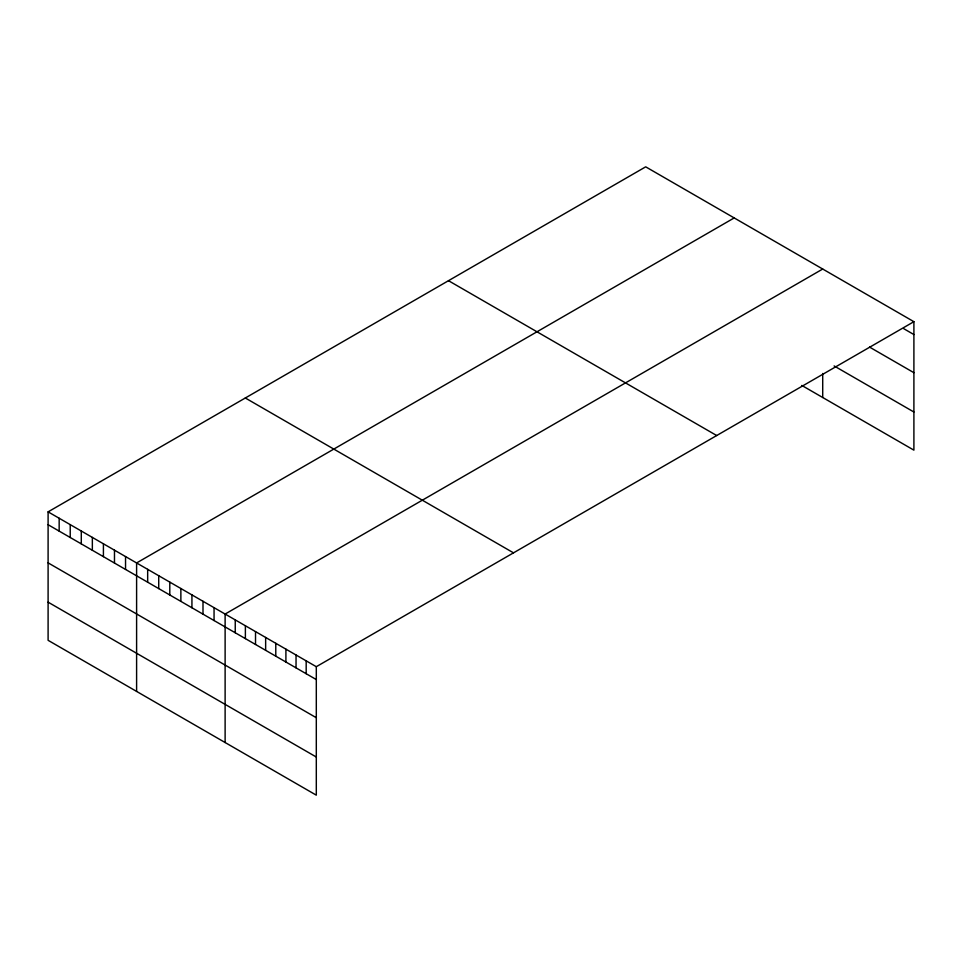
<?xml version="1.0" encoding="UTF-8"?>
<svg xmlns="http://www.w3.org/2000/svg" width="962" height="962" viewBox="0 0 962 962"><rect width="100%" height="100%" fill="white"/><g stroke="black" fill="none" stroke-linecap="round" stroke-linejoin="round"><path stroke-width="1.44" d="M913.9 321.681L316.306 666.702L316.306 795.165L48.1 640.319L48.1 511.856L645.694 166.835L913.9 321.681L913.9 450.144L801.815 385.437M734.198 217.929L136.604 562.95L136.604 691.413M822.714 269.035L225.12 614.057L225.12 742.52M903.763 328.703L913.9 334.548M869.576 347.102L913.9 372.691M834.114 365.933L913.9 412.001M448.484 280.688L716.69 435.533M245.31 397.991L513.516 552.849M48.1 511.856L316.306 666.702M48.1 524.723L316.306 679.569M48.1 562.866L316.306 717.712M48.1 602.164L316.306 757.022M822.714 373.484L822.714 397.498M306.181 660.846L306.181 673.713M296.043 655.002L296.043 667.868M285.906 649.146L285.906 662.012M275.781 643.301L275.781 656.168M265.644 637.445L265.644 650.312M255.519 631.601L255.519 644.468M245.382 625.757L245.382 638.612M235.245 619.901L235.245 632.768M214.057 607.659L214.057 620.526M202.994 601.274L202.994 614.141M191.931 594.889L191.931 607.756M180.868 588.503L180.868 601.37M169.793 582.118L169.793 594.985M158.73 575.721L158.73 588.588M147.667 569.336L147.667 582.202M125.541 556.565L125.541 569.432M114.478 550.18L114.478 563.047M103.415 543.795L103.415 556.649M92.352 537.397L92.352 550.264M81.289 531.012L81.289 543.879M70.226 524.627L70.226 537.493M59.163 518.241L59.163 531.108"/></g></svg>
